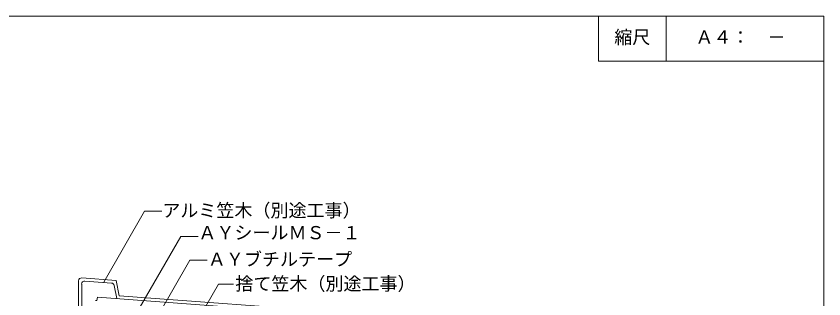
# Model space of a CAD drawing. Units: millimetres on the paper, with parts at other scales. Extents: x -135 to 135, y -94 to 92.
# Drawn here: x -44.2 to 135, y 29.3 to 92 of the extents above; entities that cross this region are included whole.
import ezdxf
from ezdxf.enums import TextEntityAlignment as Align

# ---------------------------------------------------------------- set-up
doc = ezdxf.new("R2010")
doc.units = ezdxf.units.MM
for name, color, linetype, lineweight in [('1-0_芯・寸法線', 7, 'Continuous', 9), ('1-7_設備', 7, 'Continuous', 9), ('F-F', 7, 'Continuous', 9)]:
    doc.layers.add(name, color=color, linetype=linetype, lineweight=lineweight)
doc.layers.add('E-E', color=7, linetype='Continuous')
doc.styles.add('ＭＳ ゴシック', font='')
doc.styles.get('ＭＳ ゴシック').set_extended_font_data('MS Gothic')

msp = doc.modelspace()

# ---------------------------------------------------------------- linework, layer by layer
at = {"layer": '1-0_芯・寸法線'}
for p, q in [((-24.781, 33.032), (-15.729, 48.711)), ((-15.729, 48.711), (-11.88, 48.711)), ((-20.401, 21.129), (-7.692, 43.142)), ((-7.692, 43.142), (-3.843, 43.142)), ((-15.434, 20.958), (-5.676, 37.861)), ((-5.676, 37.861), (-1.827, 37.861)), ((-6.294, 20.478), (0.661, 32.523)), ((0.661, 32.523), (3.994, 32.523))]:
    msp.add_line(p, q, dxfattribs=at)
at = {"layer": '1-7_設備'}
for p, q in [((-30.335, 7.508), (-30.335, 33.289)), ((-29.668, 32.571), (-29.668, 8.108)), ((-29.618, 33.954), (-22.002, 33.383)), ((-28.952, 33.235), (-23.063, 32.794)), ((-22.459, 32.258), (-21.89, 29.373)), ((-22.002, 33.383), (-21.335, 30)), ((-21.335, 30), (28.715, 26.246))]:
    msp.add_line(p, q, dxfattribs=at)
msp.add_lwpolyline([(-26.608, 28.926), (-26.275, 28.894), (-26.139, 29.691), (28.048, 25.628)], dxfattribs=at)
for centre, start, end in [((-29.668, 33.289), 85.711, 180), ((-29.002, 32.571), 85.71, 180), ((-23.113, 32.129), 11.153, 85.71)]:
    msp.add_arc(centre, 0.667, start, end, dxfattribs=at)
at = {"layer": 'F-F'}
msp.add_line((100, 92), (100, 82), dxfattribs=at)
for points in [[(-135, 92), (135, 92), (135, -88), (-135, -88)], [(85, 92), (85, 82), (135, 82)]]:
    msp.add_lwpolyline(points, dxfattribs=at)

# ---------------------------------------------------------------- texts
at = {"layer": '1-0_芯・寸法線', "style": 'ＭＳ ゴシック'}
for s, p in [('アルミ笠木（別途工事）', (-11.779, 46.565)), ('ＡＹシールＭＳ－１', (-3.779, 41.632)), ('ＡＹブチルテープ', (-1.67, 35.741)), ('捨て笠木（別途工事）', (4.417, 30.316))]:
    msp.add_text(s, height=2.933, dxfattribs=at).set_placement(p, align=Align.BOTTOM_LEFT)
at = {"layer": 'E-E', "style": 'ＭＳ ゴシック'}
for s, p in [('縮尺', (88.5, 85)), ('Ａ４：\u3000－', (106.5, 85))]:
    msp.add_text(s, height=2.933, dxfattribs=at).set_placement(p, align=Align.BOTTOM_LEFT)

doc.saveas('drawing.dxf')
